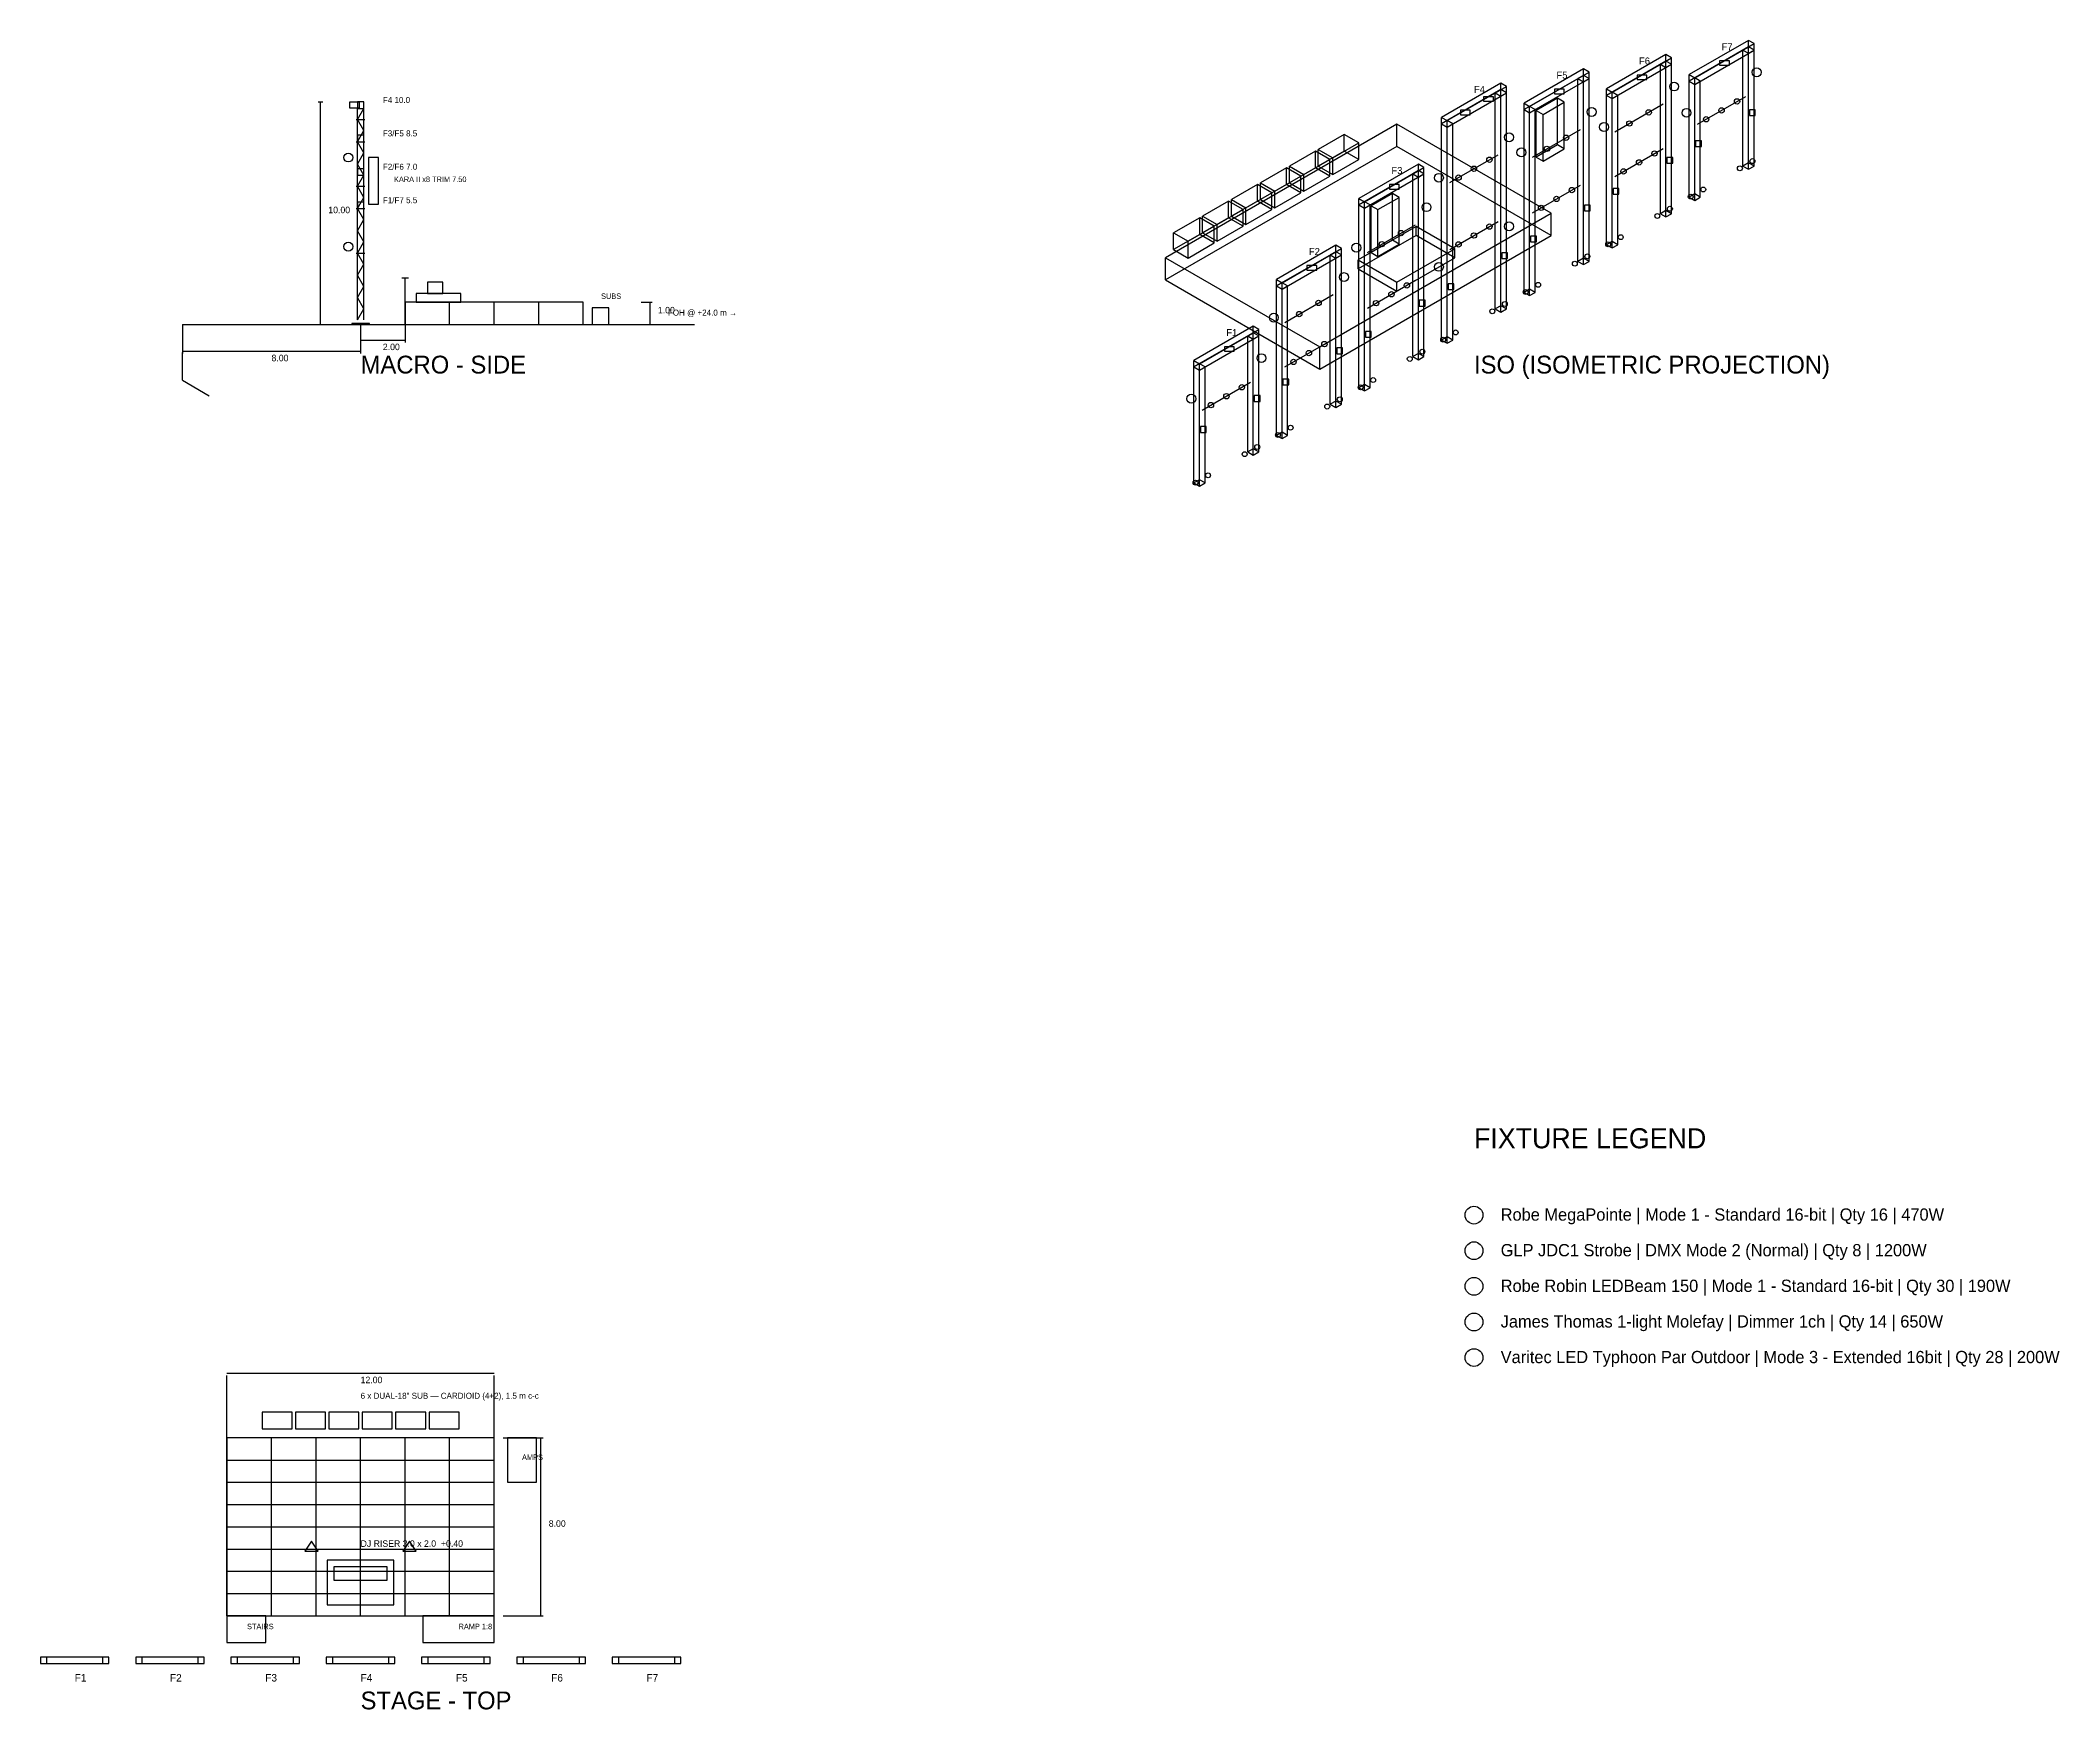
# Model space of a CAD drawing. Header units: metres. Extents: x -17 to 176, y -69 to 37.
# Drawn here: x 85.6 to 176.3, y -62.2 to 12.8 of the extents above; entities that cross this region are included whole.
import ezdxf

# ---------------------------------------------------------------- set-up
doc = ezdxf.new("R2010")
doc.units = ezdxf.units.M
for name, color, linetype in [('DIM', 1, 'Continuous'), ('JDC', 6, 'Continuous'), ('LB', 200, 'Continuous'), ('MOLE', 2, 'Continuous'), ('MP', 5, 'Continuous'), ('PA', 250, 'Continuous'), ('PIPE', 9, 'Continuous'), ('SITE', 4, 'Continuous'), ('STAGE', 250, 'Continuous'), ('TRUSS', 8, 'Continuous'), ('TXT', 7, 'Continuous'), ('TYP', 3, 'Continuous'), ('VIEWLABEL', 7, 'Continuous')]:
    doc.layers.add(name, color=color, linetype=linetype)

msp = doc.modelspace()

# ---------------------------------------------------------------- linework, layer by layer
at = {"layer": 'DIM'}
for p, q in [((98.1, 10), (98.3, 10)), ((98.2, 0), (98.2, 10)), ((112.6, 1), (113.1, 1)), ((113, 0), (113, 1)), ((92, 0), (92, -1.3)), ((98.1, 0), (98.3, 0)), ((100, 0), (100, -1.3)), ((100, 0), (100, -0.8)), ((102, 0), (102, -0.8)), ((112.6, 0), (113.1, 0)), ((100, -0.7), (102, -0.7)), ((92, -1.2), (100, -1.2)), ((94, -47.1), (106, -47.1)), ((94, -50), (94, -47.2)), ((106, -50), (106, -47.2)), ((106.4, -50), (108.2, -50)), ((108.1, -58), (108.1, -50)), ((106.4, -58), (108.2, -58))]:
    msp.add_line(p, q, dxfattribs=at)
at = {"layer": 'JDC'}
for points in [[(161.02934, 11.645), (161.46934, 11.645), (161.46934, 11.845), (161.02934, 11.845)], [(157.32286, 11.005), (157.76286, 11.005), (157.76286, 11.205), (157.32286, 11.205)], [(99.5, 9.73), (99.95, 9.73), (99.95, 9.98), (99.5, 9.98)], [(150.4295, 10.025), (150.8695, 10.025), (150.8695, 10.225), (150.4295, 10.225)], [(153.61638, 10.365), (154.05638, 10.365), (154.05638, 10.565), (153.61638, 10.565)], [(149.3903, 9.425), (149.8303, 9.425), (149.8303, 9.625), (149.3903, 9.625)], [(146.20342, 6.085), (146.64342, 6.085), (146.64342, 6.285), (146.20342, 6.285)], [(142.49694, 2.445), (142.93694, 2.445), (142.93694, 2.645), (142.49694, 2.645)], [(138.79046, -1.195), (139.23046, -1.195), (139.23046, -0.995), (138.79046, -0.995)]]:
    msp.add_lwpolyline(points, close=True, dxfattribs=at)
msp.add_circle((150, -41.6), 0.4, dxfattribs=at)
at = {"layer": 'LB'}
for centre, radius in [((161.81224, 10.02), 0.12), ((156.97996, 9.03), 0.12), ((157.84596, 9.53), 0.12), ((160.42664, 9.22), 0.12), ((161.11944, 9.62), 0.12), ((154.13948, 8.39), 0.12), ((150.6928, 7.4), 0.12), ((153.27348, 7.89), 0.12), ((157.41296, 7.28), 0.12), ((158.10576, 7.68), 0.12), ((149.3072, 6.6), 0.12), ((150, 7), 0.12), ((156.72016, 6.88), 0.12), ((153.70648, 5.64), 0.12), ((154.39928, 6.04), 0.12), ((153.01368, 5.24), 0.12), ((145.86052, 3.61), 0.12), ((146.72652, 4.11), 0.12), ((149.3072, 3.6), 0.12), ((150, 4), 0.12), ((150.6928, 4.4), 0.12), ((146.98632, 1.76), 0.12), ((143.02004, 0.97), 0.12), ((145.60072, 0.96), 0.12), ((146.29352, 1.36), 0.12), ((142.15404, 0.47), 0.12), ((143.27984, -0.88), 0.12), ((141.89424, -1.68), 0.12), ((142.58704, -1.28), 0.12), ((139.57336, -2.82), 0.12), ((138.18776, -3.62), 0.12), ((138.88056, -3.22), 0.12), ((150, -43.2), 0.4)]:
    msp.add_circle(centre, radius, dxfattribs=at)
at = {"layer": 'MOLE'}
for points in [[(162.37071, 9.3875), (162.63071, 9.3875), (162.63071, 9.6475), (162.37071, 9.6475)], [(159.95457, 7.9925), (160.21457, 7.9925), (160.21457, 8.2525), (159.95457, 8.2525)], [(158.66423, 7.2475), (158.92423, 7.2475), (158.92423, 7.5075), (158.66423, 7.5075)], [(156.24809, 5.8525), (156.50809, 5.8525), (156.50809, 6.1125), (156.24809, 6.1125)], [(154.95775, 5.1075), (155.21775, 5.1075), (155.21775, 5.3675), (154.95775, 5.3675)], [(152.54161, 3.7125), (152.80161, 3.7125), (152.80161, 3.9725), (152.54161, 3.9725)], [(151.25127, 2.9675), (151.51127, 2.9675), (151.51127, 3.2275), (151.25127, 3.2275)], [(148.83513, 1.5725), (149.09513, 1.5725), (149.09513, 1.8325), (148.83513, 1.8325)], [(147.54479, 0.8275), (147.80479, 0.8275), (147.80479, 1.0875), (147.54479, 1.0875)], [(145.12865, -0.5675), (145.38865, -0.5675), (145.38865, -0.3075), (145.12865, -0.3075)], [(143.83831, -1.3125), (144.09831, -1.3125), (144.09831, -1.0525), (143.83831, -1.0525)], [(141.42217, -2.7075), (141.68217, -2.7075), (141.68217, -2.4475), (141.42217, -2.4475)], [(140.13183, -3.4525), (140.39183, -3.4525), (140.39183, -3.1925), (140.13183, -3.1925)], [(137.71569, -4.8475), (137.97569, -4.8475), (137.97569, -4.5875), (137.71569, -4.5875)]]:
    msp.add_lwpolyline(points, close=True, dxfattribs=at)
msp.add_circle((150, -44.8), 0.4, dxfattribs=at)
at = {"layer": 'MP'}
for centre, radius in [((158.98908, 10.69), 0.2), ((162.69556, 11.33), 0.2), ((155.2826, 9.55), 0.2), ((155.83684, 8.87), 0.2), ((159.54332, 9.51), 0.2), ((151.57612, 8.41), 0.2), ((99.45, 7.5), 0.2), ((152.13036, 7.73), 0.2), ((148.42388, 6.59), 0.2), ((147.86964, 5.27), 0.2), ((151.57612, 4.41), 0.2), ((99.45, 3.5), 0.2), ((144.7174, 3.45), 0.2), ((148.42388, 2.59), 0.2), ((144.16316, 2.13), 0.2), ((141.01092, 0.31), 0.2), ((140.45668, -1.51), 0.2), ((137.30444, -3.33), 0.2), ((150, -40), 0.4)]:
    msp.add_circle(centre, radius, dxfattribs=at)
at = {"layer": 'PA'}
for p, q in [((153.74978, 10.165), (152.79718, 9.615)), ((153.10028, 9.44), (154.05288, 9.99)), ((154.05288, 9.99), (153.74978, 10.165)), ((153.74978, 8.065), (153.74978, 10.165)), ((154.05288, 7.89), (154.05288, 9.99)), ((152.79718, 9.615), (153.10028, 9.44)), ((152.79718, 7.515), (152.79718, 9.615)), ((153.10028, 7.34), (153.10028, 9.44)), ((144.17615, 8.5375), (143.00705, 7.8625)), ((143.65655, 7.4875), (144.82565, 8.1625)), ((144.82565, 8.1625), (144.17615, 8.5375)), ((144.17615, 7.7875), (144.17615, 8.5375)), ((144.82565, 7.4125), (144.82565, 8.1625)), ((142.87715, 7.7875), (141.70805, 7.1125)), ((142.35755, 6.7375), (143.52665, 7.4125)), ((143.52665, 7.4125), (142.87715, 7.7875)), ((142.87715, 7.0375), (142.87715, 7.7875)), ((143.00705, 7.8625), (143.65655, 7.4875)), ((143.00705, 7.1125), (143.00705, 7.8625)), ((144.17615, 7.7875), (143.00705, 7.1125)), ((143.52665, 6.6625), (143.52665, 7.4125)), ((143.65655, 6.7375), (143.65655, 7.4875)), ((143.65655, 6.7375), (144.82565, 7.4125)), ((144.82565, 7.4125), (144.17615, 7.7875)), ((153.74978, 8.065), (152.79718, 7.515)), ((152.79718, 7.515), (153.10028, 7.34)), ((153.10028, 7.34), (154.05288, 7.89)), ((154.05288, 7.89), (153.74978, 8.065)), ((141.57815, 7.0375), (140.40905, 6.3625)), ((140.40905, 6.3625), (141.05855, 5.9875)), ((140.40905, 5.6125), (140.40905, 6.3625)), ((141.05855, 5.9875), (142.22765, 6.6625)), ((142.22765, 6.6625), (141.57815, 7.0375)), ((141.57815, 6.2875), (141.57815, 7.0375)), ((141.70805, 7.1125), (142.35755, 6.7375)), ((141.70805, 6.3625), (141.70805, 7.1125)), ((142.87715, 7.0375), (141.70805, 6.3625)), ((141.70805, 6.3625), (142.35755, 5.9875)), ((142.22765, 5.9125), (142.22765, 6.6625)), ((142.35755, 5.9875), (142.35755, 6.7375)), ((142.35755, 5.9875), (143.52665, 6.6625)), ((143.52665, 6.6625), (142.87715, 7.0375)), ((143.00705, 7.1125), (143.65655, 6.7375)), ((138.98015, 5.5375), (137.81105, 4.8625)), ((139.62965, 5.1625), (138.98015, 5.5375)), ((138.98015, 4.7875), (138.98015, 5.5375)), ((140.27915, 6.2875), (139.11005, 5.6125)), ((139.11005, 5.6125), (139.75955, 5.2375)), ((139.11005, 4.8625), (139.11005, 5.6125)), ((140.27915, 5.5375), (139.11005, 4.8625)), ((139.75955, 5.2375), (140.92865, 5.9125)), ((140.92865, 5.9125), (140.27915, 6.2875)), ((140.27915, 5.5375), (140.27915, 6.2875)), ((140.92865, 5.1625), (140.27915, 5.5375)), ((141.57815, 6.2875), (140.40905, 5.6125)), ((140.40905, 5.6125), (141.05855, 5.2375)), ((140.92865, 5.1625), (140.92865, 5.9125)), ((141.05855, 5.2375), (141.05855, 5.9875)), ((141.05855, 5.2375), (142.22765, 5.9125)), ((142.22765, 5.9125), (141.57815, 6.2875)), ((146.33682, 5.885), (145.38422, 5.335)), ((145.68732, 5.16), (146.63992, 5.71)), ((146.63992, 5.71), (146.33682, 5.885)), ((146.33682, 3.785), (146.33682, 5.885)), ((146.63992, 3.61), (146.63992, 5.71)), ((137.68115, 4.7875), (136.51205, 4.1125)), ((138.33065, 4.4125), (137.68115, 4.7875)), ((137.68115, 4.0375), (137.68115, 4.7875)), ((137.81105, 4.8625), (138.46055, 4.4875)), ((137.81105, 4.1125), (137.81105, 4.8625)), ((138.98015, 4.7875), (137.81105, 4.1125)), ((138.46055, 4.4875), (139.62965, 5.1625)), ((139.62965, 4.4125), (138.98015, 4.7875)), ((139.11005, 4.8625), (139.75955, 4.4875)), ((139.62965, 4.4125), (139.62965, 5.1625)), ((139.75955, 4.4875), (139.75955, 5.2375)), ((139.75955, 4.4875), (140.92865, 5.1625)), ((145.38422, 5.335), (145.68732, 5.16)), ((145.38422, 3.235), (145.38422, 5.335)), ((145.68732, 3.06), (145.68732, 5.16)), ((136.51205, 4.1125), (137.16155, 3.7375)), ((136.51205, 3.3625), (136.51205, 4.1125)), ((137.68115, 4.0375), (136.51205, 3.3625)), ((137.16155, 3.7375), (138.33065, 4.4125)), ((137.16155, 2.9875), (137.16155, 3.7375)), ((137.16155, 2.9875), (138.33065, 3.6625)), ((138.33065, 3.6625), (137.68115, 4.0375)), ((137.81105, 4.1125), (138.46055, 3.7375)), ((138.33065, 3.6625), (138.33065, 4.4125)), ((138.46055, 3.7375), (138.46055, 4.4875)), ((138.46055, 3.7375), (139.62965, 4.4125)), ((146.33682, 3.785), (145.38422, 3.235)), ((146.63992, 3.61), (146.33682, 3.785)), ((136.51205, 3.3625), (137.16155, 2.9875)), ((145.38422, 3.235), (145.68732, 3.06)), ((145.68732, 3.06), (146.63992, 3.61))]:
    msp.add_line(p, q, dxfattribs=at)
for points in [[(100.35, 5.4), (100.8, 5.4), (100.8, 7.5), (100.35, 7.5)], [(110.4, 0), (111.15, 0), (111.15, 0.75), (110.4, 0.75)], [(95.575, -49.6), (96.925, -49.6), (96.925, -48.85), (95.575, -48.85)], [(97.075, -49.6), (98.425, -49.6), (98.425, -48.85), (97.075, -48.85)], [(98.575, -49.6), (99.925, -49.6), (99.925, -48.85), (98.575, -48.85)], [(100.075, -49.6), (101.425, -49.6), (101.425, -48.85), (100.075, -48.85)], [(101.575, -49.6), (102.925, -49.6), (102.925, -48.85), (101.575, -48.85)], [(103.075, -49.6), (104.425, -49.6), (104.425, -48.85), (103.075, -48.85)]]:
    msp.add_lwpolyline(points, close=True, dxfattribs=at)
at = {"layer": 'PIPE'}
for p, q in [((160.03694, 8.995), (162.20194, 10.245)), ((156.33046, 8.655), (158.49546, 9.905)), ((152.62398, 7.515), (154.78898, 8.765)), ((148.9175, 6.375), (151.0825, 7.625)), ((156.33046, 6.655), (158.49546, 7.905)), ((152.62398, 5.015), (154.78898, 6.265)), ((148.9175, 3.375), (151.0825, 4.625)), ((145.21102, 3.235), (147.37602, 4.485)), ((145.21102, 0.735), (147.37602, 1.985)), ((141.50454, 0.095), (143.66954, 1.345)), ((141.50454, -1.905), (143.66954, -0.655)), ((137.79806, -3.845), (139.96306, -2.595))]:
    msp.add_line(p, q, dxfattribs=at)
at = {"layer": 'SITE'}
for p, q in [((92, 0), (91.99, -2.5)), ((92, 0), (115, 0)), ((92, -2.5), (93.2, -3.2))]:
    msp.add_line(p, q, dxfattribs=at)
at = {"layer": 'STAGE'}
for p, q in [((146.536, 9), (136.144, 3)), ((153.464, 5), (146.536, 9)), ((146.536, 8), (146.536, 9)), ((146.536, 8), (136.144, 2)), ((153.464, 4), (146.536, 8)), ((143.072, -1), (153.464, 5)), ((153.464, 4), (153.464, 5)), ((143.072, -2), (153.464, 4)), ((147.402, 4.4), (144.804, 2.9)), ((147.402, 4), (144.804, 2.5)), ((149.134, 3.4), (147.402, 4.4)), ((147.402, 4), (147.402, 4.4)), ((149.134, 3), (147.402, 4)), ((136.144, 3), (143.072, -1)), ((136.144, 2), (136.144, 3)), ((144.804, 2.9), (146.536, 1.9)), ((144.804, 2.5), (144.804, 2.9)), ((146.536, 1.9), (149.134, 3.4)), ((146.536, 1.5), (149.134, 3)), ((149.134, 3), (149.134, 3.4)), ((101.85, 2.1), (102.15, 2.1)), ((102, 1), (102, 2.1)), ((136.144, 2), (143.072, -2)), ((144.804, 2.5), (146.536, 1.5)), ((146.536, 1.5), (146.536, 1.9)), ((102, 0), (102, 1)), ((104, 0), (104, 1)), ((106, 0), (106, 1)), ((108, 0), (108, 1)), ((110, 0), (110, 1)), ((143.072, -2), (143.072, -1)), ((94, -58), (94, -50)), ((96, -58), (96, -50)), ((98, -58), (98, -50)), ((100, -58), (100, -50)), ((102, -58), (102, -50)), ((104, -58), (104, -50)), ((106, -58), (106, -50)), ((94, -51), (106, -51)), ((94, -52), (106, -52)), ((94, -53), (106, -53)), ((94, -54), (106, -54)), ((94, -55), (106, -55)), ((94, -56), (106, -56)), ((94, -57), (106, -57))]:
    msp.add_line(p, q, dxfattribs=at)
for points in [[(103, 1.4), (103.7, 1.4), (103.7, 1.9), (103, 1.9)], [(102, 0), (110, 0), (110, 1), (102, 1)], [(102.5, 1), (104.5, 1), (104.5, 1.4), (102.5, 1.4)], [(94, -58), (106, -58), (106, -50), (94, -50)], [(106.6, -52), (107.9, -52), (107.9, -50), (106.6, -50)], [(97.5, -55.1), (98.1, -55.1), (97.8, -54.65)], [(101.9, -55.1), (102.5, -55.1), (102.2, -54.65)], [(98.5, -57.5), (101.5, -57.5), (101.5, -55.5), (98.5, -55.5)], [(98.8, -56.4), (101.2, -56.4), (101.2, -55.8), (98.8, -55.8)], [(94, -59.2), (95.75, -59.2), (95.75, -58), (94, -58)], [(102.8, -59.2), (106, -59.2), (106, -58), (102.8, -58)]]:
    msp.add_lwpolyline(points, close=True, dxfattribs=at)
at = {"layer": 'TRUSS'}
for p, q in [((162.32751, 12.7625), (159.66023, 11.2225)), ((162.57865, 12.6175), (162.32751, 12.7625)), ((162.32751, 12.4725), (162.32751, 12.7625)), ((158.62103, 12.1225), (155.95375, 10.5825)), ((158.62103, 11.8325), (155.95375, 10.2925)), ((156.20489, 10.4375), (158.87217, 11.9775)), ((158.62103, 11.8325), (158.36989, 11.6875)), ((158.87217, 11.9775), (158.62103, 12.1225)), ((158.62103, 11.8325), (158.62103, 12.1225)), ((158.87217, 11.6875), (158.62103, 11.8325)), ((158.62103, 5.1225), (158.62103, 11.8325)), ((158.87217, 11.6875), (158.62103, 11.8325)), ((158.87217, 11.6875), (158.87217, 11.9775)), ((162.32751, 12.4725), (159.66023, 10.9325)), ((159.91137, 11.0775), (162.57865, 12.6175)), ((159.91137, 10.7875), (162.57865, 12.3275)), ((162.32751, 12.4725), (162.07637, 12.3275)), ((162.07637, 12.3275), (162.32751, 12.1825)), ((162.07637, 7.1175), (162.07637, 12.3275)), ((162.57865, 12.3275), (162.32751, 12.4725)), ((162.32751, 7.2625), (162.32751, 12.4725)), ((162.57865, 12.3275), (162.32751, 12.4725)), ((162.32751, 12.1825), (162.57865, 12.3275)), ((162.32751, 6.9725), (162.32751, 12.1825)), ((162.57865, 12.3275), (162.57865, 12.6175)), ((162.57865, 7.1175), (162.57865, 12.3275)), ((154.91455, 11.4825), (152.24727, 9.9425)), ((154.91455, 11.1925), (152.24727, 9.6525)), ((152.49841, 9.7975), (155.16569, 11.3375)), ((152.49841, 9.5075), (155.16569, 11.0475)), ((154.91455, 11.1925), (154.66341, 11.0475)), ((154.66341, 11.0475), (154.91455, 10.9025)), ((154.66341, 2.8375), (154.66341, 11.0475)), ((155.16569, 11.3375), (154.91455, 11.4825)), ((154.91455, 11.1925), (154.91455, 11.4825)), ((155.16569, 11.0475), (154.91455, 11.1925)), ((154.91455, 2.9825), (154.91455, 11.1925)), ((155.16569, 11.0475), (154.91455, 11.1925)), ((154.91455, 10.9025), (155.16569, 11.0475)), ((154.91455, 2.6925), (154.91455, 10.9025)), ((155.16569, 11.0475), (155.16569, 11.3375)), ((155.16569, 2.8375), (155.16569, 11.0475)), ((156.20489, 10.1475), (158.87217, 11.6875)), ((158.36989, 11.6875), (158.62103, 11.5425)), ((158.36989, 4.9775), (158.36989, 11.6875)), ((158.62103, 11.5425), (158.87217, 11.6875)), ((158.62103, 4.8325), (158.62103, 11.5425)), ((158.87217, 4.9775), (158.87217, 11.6875)), ((159.66023, 11.2225), (159.91137, 11.0775)), ((159.66023, 10.9325), (159.66023, 11.2225)), ((159.91137, 11.0775), (159.66023, 10.9325)), ((159.66023, 10.9325), (159.91137, 10.7875)), ((159.66023, 5.7225), (159.66023, 10.9325)), ((159.66023, 10.9325), (159.91137, 10.7875)), ((160.16251, 10.9325), (159.91137, 11.0775)), ((159.91137, 5.8675), (159.91137, 11.0775)), ((159.91137, 10.7875), (159.91137, 11.0775)), ((159.91137, 10.7875), (160.16251, 10.9325)), ((160.16251, 5.7225), (160.16251, 10.9325)), ((151.20807, 10.8425), (148.54079, 9.3025)), ((151.20807, 10.5525), (148.54079, 9.0125)), ((148.79193, 9.1575), (151.45921, 10.6975)), ((148.79193, 8.8675), (151.45921, 10.4075)), ((151.20807, 10.5525), (150.95693, 10.4075)), ((150.95693, 10.4075), (151.20807, 10.2625)), ((150.95693, 0.6975), (150.95693, 10.4075)), ((151.45921, 10.6975), (151.20807, 10.8425)), ((151.20807, 10.5525), (151.20807, 10.8425)), ((151.45921, 10.4075), (151.20807, 10.5525)), ((151.20807, 0.8425), (151.20807, 10.5525)), ((151.45921, 10.4075), (151.20807, 10.5525)), ((151.20807, 10.2625), (151.45921, 10.4075)), ((151.20807, 0.5525), (151.20807, 10.2625)), ((151.45921, 10.4075), (151.45921, 10.6975)), ((151.45921, 0.6975), (151.45921, 10.4075)), ((155.95375, 10.5825), (156.20489, 10.4375)), ((155.95375, 10.2925), (155.95375, 10.5825)), ((156.20489, 10.4375), (155.95375, 10.2925)), ((155.95375, 10.2925), (156.20489, 10.1475)), ((155.95375, 3.5825), (155.95375, 10.2925)), ((155.95375, 10.2925), (156.20489, 10.1475)), ((156.45603, 10.2925), (156.20489, 10.4375)), ((156.20489, 3.7275), (156.20489, 10.4375)), ((156.20489, 10.1475), (156.20489, 10.4375)), ((156.20489, 10.1475), (156.45603, 10.2925)), ((156.20489, 3.4375), (156.20489, 10.1475)), ((156.45603, 3.5825), (156.45603, 10.2925)), ((159.91137, 5.5775), (159.91137, 10.7875)), ((99.805, 9.21), (100.195, 9.21)), ((99.855, 0.21), (99.855, 9.71)), ((99.855, 9.21), (100.145, 9.71)), ((100.145, 8.71), (99.855, 9.21)), ((100.145, 0.21), (100.145, 9.71)), ((148.54079, 9.3025), (148.79193, 9.1575)), ((148.54079, 9.0125), (148.54079, 9.3025)), ((148.79193, 9.1575), (148.54079, 9.0125)), ((149.04307, 9.0125), (148.79193, 9.1575)), ((148.79193, -0.5525), (148.79193, 9.1575)), ((148.79193, 8.8675), (148.79193, 9.1575)), ((152.24727, 9.9425), (152.49841, 9.7975)), ((152.24727, 9.6525), (152.24727, 9.9425)), ((152.49841, 9.7975), (152.24727, 9.6525)), ((152.24727, 9.6525), (152.49841, 9.5075)), ((152.24727, 1.4425), (152.24727, 9.6525)), ((152.24727, 9.6525), (152.49841, 9.5075)), ((152.74955, 9.6525), (152.49841, 9.7975)), ((152.49841, 1.5875), (152.49841, 9.7975)), ((152.49841, 9.5075), (152.49841, 9.7975)), ((152.49841, 9.5075), (152.74955, 9.6525)), ((152.49841, 1.2975), (152.49841, 9.5075)), ((152.74955, 1.4425), (152.74955, 9.6525)), ((99.805, 8.21), (100.195, 8.21)), ((99.855, 8.21), (100.145, 8.71)), ((100.145, 7.71), (99.855, 8.21)), ((99.855, 0.21), (99.855, 8.21)), ((100.145, 7.71), (99.855, 8.21)), ((100.145, 0.21), (100.145, 8.21)), ((148.54079, 9.0125), (148.79193, 8.8675)), ((148.54079, -0.6975), (148.54079, 9.0125)), ((148.54079, 9.0125), (148.79193, 8.8675)), ((148.79193, 8.8675), (149.04307, 9.0125)), ((148.79193, -0.8425), (148.79193, 8.8675)), ((149.04307, -0.6975), (149.04307, 9.0125)), ((99.855, 7.21), (100.145, 7.71)), ((99.855, 7.21), (100.145, 7.71)), ((162.32751, 7.2625), (162.07637, 7.1175)), ((162.57865, 7.1175), (162.32751, 7.2625)), ((100.145, 6.71), (99.855, 7.21)), ((100.145, 6.71), (99.855, 7.21)), ((99.855, 6.21), (100.145, 6.71)), ((99.855, 6.21), (100.145, 6.71)), ((99.855, 0.21), (99.855, 6.71)), ((99.855, 6.21), (100.145, 6.71)), ((100.145, 0.21), (100.145, 6.71)), ((147.50159, 7.2025), (144.83431, 5.6625)), ((147.50159, 6.9125), (144.83431, 5.3725)), ((145.08545, 5.5175), (147.75273, 7.0575)), ((145.08545, 5.2275), (147.75273, 6.7675)), ((147.50159, 6.9125), (147.25045, 6.7675)), ((147.25045, 6.7675), (147.50159, 6.6225)), ((147.25045, -1.4425), (147.25045, 6.7675)), ((147.75273, 7.0575), (147.50159, 7.2025)), ((147.50159, 6.9125), (147.50159, 7.2025)), ((147.75273, 6.7675), (147.50159, 6.9125)), ((147.50159, -1.2975), (147.50159, 6.9125)), ((147.75273, 6.7675), (147.50159, 6.9125)), ((147.50159, 6.6225), (147.75273, 6.7675)), ((147.50159, -1.5875), (147.50159, 6.6225)), ((147.75273, 6.7675), (147.75273, 7.0575)), ((147.75273, -1.4425), (147.75273, 6.7675)), ((162.07637, 7.1175), (162.32751, 6.9725)), ((162.32751, 6.9725), (162.57865, 7.1175)), ((99.805, 6.21), (100.195, 6.21)), ((99.805, 6.21), (100.195, 6.21)), ((99.805, 6.21), (100.195, 6.21)), ((100.145, 5.71), (99.855, 6.21)), ((100.145, 5.71), (99.855, 6.21)), ((100.145, 5.71), (99.855, 6.21)), ((99.855, 5.21), (100.145, 5.71)), ((99.855, 5.21), (100.145, 5.71)), ((99.855, 5.21), (100.145, 5.71)), ((144.83431, 5.6625), (145.08545, 5.5175)), ((144.83431, 5.3725), (144.83431, 5.6625)), ((145.08545, 5.5175), (144.83431, 5.3725)), ((145.33659, 5.3725), (145.08545, 5.5175)), ((145.08545, -2.6925), (145.08545, 5.5175)), ((145.08545, 5.2275), (145.08545, 5.5175)), ((159.91137, 5.8675), (159.66023, 5.7225)), ((159.66023, 5.7225), (159.91137, 5.5775)), ((160.16251, 5.7225), (159.91137, 5.8675)), ((159.91137, 5.5775), (160.16251, 5.7225)), ((99.805, 5.21), (100.195, 5.21)), ((100.145, 4.71), (99.855, 5.21)), ((100.145, 4.71), (99.855, 5.21)), ((100.145, 4.71), (99.855, 5.21)), ((99.855, 0.21), (99.855, 5.21)), ((100.145, 4.71), (99.855, 5.21)), ((99.855, 4.21), (100.145, 4.71)), ((99.855, 4.21), (100.145, 4.71)), ((99.855, 4.21), (100.145, 4.71)), ((99.855, 4.21), (100.145, 4.71)), ((100.145, 0.21), (100.145, 5.21)), ((144.83431, 5.3725), (145.08545, 5.2275)), ((144.83431, -2.8375), (144.83431, 5.3725)), ((144.83431, 5.3725), (145.08545, 5.2275)), ((145.08545, 5.2275), (145.33659, 5.3725)), ((145.08545, -2.9825), (145.08545, 5.2275)), ((145.33659, -2.8375), (145.33659, 5.3725)), ((158.62103, 5.1225), (158.36989, 4.9775)), ((158.36989, 4.9775), (158.62103, 4.8325)), ((158.87217, 4.9775), (158.62103, 5.1225)), ((158.62103, 4.8325), (158.87217, 4.9775)), ((100.145, 3.71), (99.855, 4.21)), ((100.145, 3.71), (99.855, 4.21)), ((100.145, 3.71), (99.855, 4.21)), ((100.145, 3.71), (99.855, 4.21)), ((99.855, 3.21), (100.145, 3.71)), ((99.855, 3.21), (100.145, 3.71)), ((99.855, 3.21), (100.145, 3.71)), ((99.855, 3.21), (100.145, 3.71)), ((156.20489, 3.7275), (155.95375, 3.5825)), ((156.45603, 3.5825), (156.20489, 3.7275)), ((99.805, 3.21), (100.195, 3.21)), ((99.805, 3.21), (100.195, 3.21)), ((99.805, 3.21), (100.195, 3.21)), ((99.805, 3.21), (100.195, 3.21)), ((100.145, 2.71), (99.855, 3.21)), ((100.145, 2.71), (99.855, 3.21)), ((100.145, 2.71), (99.855, 3.21)), ((100.145, 2.71), (99.855, 3.21)), ((143.79511, 3.5625), (141.12783, 2.0225)), ((143.79511, 3.2725), (141.12783, 1.7325)), ((141.37897, 1.8775), (144.04625, 3.4175)), ((141.37897, 1.5875), (144.04625, 3.1275)), ((143.79511, 3.2725), (143.54397, 3.1275)), ((143.54397, 3.1275), (143.79511, 2.9825)), ((143.54397, -3.5825), (143.54397, 3.1275)), ((144.04625, 3.4175), (143.79511, 3.5625)), ((143.79511, 3.2725), (143.79511, 3.5625)), ((144.04625, 3.1275), (143.79511, 3.2725)), ((143.79511, -3.4375), (143.79511, 3.2725)), ((144.04625, 3.1275), (143.79511, 3.2725)), ((143.79511, 2.9825), (144.04625, 3.1275)), ((143.79511, -3.7275), (143.79511, 2.9825)), ((144.04625, 3.1275), (144.04625, 3.4175)), ((144.04625, -3.5825), (144.04625, 3.1275)), ((154.91455, 2.9825), (154.66341, 2.8375)), ((154.66341, 2.8375), (154.91455, 2.6925)), ((155.16569, 2.8375), (154.91455, 2.9825)), ((154.91455, 2.6925), (155.16569, 2.8375)), ((155.95375, 3.5825), (156.20489, 3.4375)), ((156.20489, 3.4375), (156.45603, 3.5825)), ((99.855, 2.21), (100.145, 2.71)), ((99.855, 2.21), (100.145, 2.71)), ((99.855, 2.21), (100.145, 2.71)), ((99.855, 2.21), (100.145, 2.71)), ((100.145, 1.71), (99.855, 2.21)), ((100.145, 1.71), (99.855, 2.21)), ((100.145, 1.71), (99.855, 2.21)), ((100.145, 1.71), (99.855, 2.21)), ((141.12783, 2.0225), (141.37897, 1.8775)), ((141.12783, 1.7325), (141.12783, 2.0225)), ((141.37897, 1.8775), (141.12783, 1.7325)), ((141.63011, 1.7325), (141.37897, 1.8775)), ((141.37897, -4.8325), (141.37897, 1.8775)), ((141.37897, 1.5875), (141.37897, 1.8775)), ((99.855, 1.21), (100.145, 1.71)), ((99.855, 1.21), (100.145, 1.71)), ((99.855, 1.21), (100.145, 1.71)), ((99.855, 1.21), (100.145, 1.71)), ((100.145, 0.71), (99.855, 1.21)), ((100.145, 0.71), (99.855, 1.21)), ((100.145, 0.71), (99.855, 1.21)), ((100.145, 0.71), (99.855, 1.21)), ((141.12783, 1.7325), (141.37897, 1.5875)), ((141.12783, -4.9775), (141.12783, 1.7325)), ((141.12783, 1.7325), (141.37897, 1.5875)), ((141.37897, 1.5875), (141.63011, 1.7325)), ((141.37897, -5.1225), (141.37897, 1.5875)), ((141.63011, -4.9775), (141.63011, 1.7325)), ((152.49841, 1.5875), (152.24727, 1.4425)), ((152.24727, 1.4425), (152.49841, 1.2975)), ((152.74955, 1.4425), (152.49841, 1.5875)), ((152.49841, 1.2975), (152.74955, 1.4425)), ((99.855, 0.21), (100.145, 0.71)), ((99.855, 0.21), (100.145, 0.71)), ((99.855, 0.21), (100.145, 0.71)), ((99.855, 0.21), (100.145, 0.71)), ((151.20807, 0.8425), (150.95693, 0.6975)), ((150.95693, 0.6975), (151.20807, 0.5525)), ((151.45921, 0.6975), (151.20807, 0.8425)), ((151.20807, 0.5525), (151.45921, 0.6975)), ((140.08863, -0.0775), (137.42135, -1.6175)), ((140.08863, -0.3675), (137.42135, -1.9075)), ((137.67249, -1.7625), (140.33977, -0.2225)), ((137.67249, -2.0525), (140.33977, -0.5125)), ((140.08863, -0.3675), (139.83749, -0.5125)), ((139.83749, -0.5125), (140.08863, -0.6575)), ((139.83749, -5.7225), (139.83749, -0.5125)), ((140.33977, -0.2225), (140.08863, -0.0775)), ((140.08863, -0.3675), (140.08863, -0.0775)), ((140.33977, -0.5125), (140.08863, -0.3675)), ((140.08863, -5.5775), (140.08863, -0.3675)), ((140.33977, -0.5125), (140.08863, -0.3675)), ((140.08863, -0.6575), (140.33977, -0.5125)), ((140.08863, -5.8675), (140.08863, -0.6575)), ((140.33977, -0.5125), (140.33977, -0.2225)), ((140.33977, -5.7225), (140.33977, -0.5125)), ((148.79193, -0.5525), (148.54079, -0.6975)), ((148.54079, -0.6975), (148.79193, -0.8425)), ((149.04307, -0.6975), (148.79193, -0.5525)), ((148.79193, -0.8425), (149.04307, -0.6975)), ((137.42135, -1.6175), (137.67249, -1.7625)), ((137.42135, -1.9075), (137.42135, -1.6175)), ((137.67249, -1.7625), (137.42135, -1.9075)), ((137.92363, -1.9075), (137.67249, -1.7625)), ((137.67249, -6.9725), (137.67249, -1.7625)), ((137.67249, -2.0525), (137.67249, -1.7625)), ((147.50159, -1.2975), (147.25045, -1.4425)), ((147.25045, -1.4425), (147.50159, -1.5875)), ((147.75273, -1.4425), (147.50159, -1.2975)), ((147.50159, -1.5875), (147.75273, -1.4425)), ((137.42135, -1.9075), (137.67249, -2.0525)), ((137.42135, -7.1175), (137.42135, -1.9075)), ((137.42135, -1.9075), (137.67249, -2.0525)), ((137.67249, -2.0525), (137.92363, -1.9075)), ((137.67249, -7.2625), (137.67249, -2.0525)), ((137.92363, -7.1175), (137.92363, -1.9075)), ((145.08545, -2.6925), (144.83431, -2.8375)), ((145.33659, -2.8375), (145.08545, -2.6925)), ((143.79511, -3.4375), (143.54397, -3.5825)), ((143.54397, -3.5825), (143.79511, -3.7275)), ((144.04625, -3.5825), (143.79511, -3.4375)), ((143.79511, -3.7275), (144.04625, -3.5825)), ((144.83431, -2.8375), (145.08545, -2.9825)), ((145.08545, -2.9825), (145.33659, -2.8375)), ((141.37897, -4.8325), (141.12783, -4.9775)), ((141.12783, -4.9775), (141.37897, -5.1225)), ((141.63011, -4.9775), (141.37897, -4.8325)), ((141.37897, -5.1225), (141.63011, -4.9775)), ((140.08863, -5.5775), (139.83749, -5.7225)), ((139.83749, -5.7225), (140.08863, -5.8675)), ((140.33977, -5.7225), (140.08863, -5.5775)), ((140.08863, -5.8675), (140.33977, -5.7225)), ((137.67249, -6.9725), (137.42135, -7.1175)), ((137.42135, -7.1175), (137.67249, -7.2625)), ((137.92363, -7.1175), (137.67249, -6.9725)), ((137.67249, -7.2625), (137.92363, -7.1175))]:
    msp.add_line(p, q, dxfattribs=at)
for points in [[(99.855, 9.71), (100.145, 9.71), (100.145, 10), (99.855, 10)], [(99.855, 8.21), (100.145, 8.21), (100.145, 8.5), (99.855, 8.5)], [(99.855, 6.71), (100.145, 6.71), (100.145, 7), (99.855, 7)], [(99.855, 5.21), (100.145, 5.21), (100.145, 5.5), (99.855, 5.5)], [(99.6, 0), (100.4, 0), (100.4, 0.05), (99.6, 0.05)], [(85.62, -60.145), (88.7, -60.145), (88.7, -59.855), (85.62, -59.855)], [(85.62, -60.145), (85.91, -60.145), (85.91, -59.855), (85.62, -59.855)], [(88.41, -60.145), (88.7, -60.145), (88.7, -59.855), (88.41, -59.855)], [(89.9, -60.145), (92.98, -60.145), (92.98, -59.855), (89.9, -59.855)], [(89.9, -60.145), (90.19, -60.145), (90.19, -59.855), (89.9, -59.855)], [(92.69, -60.145), (92.98, -60.145), (92.98, -59.855), (92.69, -59.855)], [(94.18, -60.145), (97.26, -60.145), (97.26, -59.855), (94.18, -59.855)], [(94.18, -60.145), (94.47, -60.145), (94.47, -59.855), (94.18, -59.855)], [(96.97, -60.145), (97.26, -60.145), (97.26, -59.855), (96.97, -59.855)], [(98.46, -60.145), (101.54, -60.145), (101.54, -59.855), (98.46, -59.855)], [(98.46, -60.145), (98.75, -60.145), (98.75, -59.855), (98.46, -59.855)], [(101.25, -60.145), (101.54, -60.145), (101.54, -59.855), (101.25, -59.855)], [(102.74, -60.145), (105.82, -60.145), (105.82, -59.855), (102.74, -59.855)], [(102.74, -60.145), (103.03, -60.145), (103.03, -59.855), (102.74, -59.855)], [(105.53, -60.145), (105.82, -60.145), (105.82, -59.855), (105.53, -59.855)], [(107.02, -60.145), (110.1, -60.145), (110.1, -59.855), (107.02, -59.855)], [(107.02, -60.145), (107.31, -60.145), (107.31, -59.855), (107.02, -59.855)], [(109.81, -60.145), (110.1, -60.145), (110.1, -59.855), (109.81, -59.855)], [(111.3, -60.145), (114.38, -60.145), (114.38, -59.855), (111.3, -59.855)], [(111.3, -60.145), (111.59, -60.145), (111.59, -59.855), (111.3, -59.855)], [(114.09, -60.145), (114.38, -60.145), (114.38, -59.855), (114.09, -59.855)]]:
    msp.add_lwpolyline(points, close=True, dxfattribs=at)
at = {"layer": 'TYP'}
for centre, radius in [((162.50504, 7.34), 0.11), ((161.94214, 7.015), 0.11), ((159.73384, 5.74), 0.11), ((160.29674, 6.065), 0.11), ((158.23566, 4.875), 0.11), ((158.79856, 5.2), 0.11), ((156.02736, 3.6), 0.11), ((156.59026, 3.925), 0.11), ((154.52918, 2.735), 0.11), ((155.09208, 3.06), 0.11), ((152.88378, 1.785), 0.11), ((151.3856, 0.92), 0.11), ((152.32088, 1.46), 0.11), ((150.8227, 0.595), 0.11), ((148.6144, -0.68), 0.11), ((149.1773, -0.355), 0.11), ((147.11622, -1.545), 0.11), ((147.67912, -1.22), 0.11), ((144.90792, -2.82), 0.11), ((145.47082, -2.495), 0.11), ((143.40974, -3.685), 0.11), ((143.97264, -3.36), 0.11), ((141.76434, -4.635), 0.11), ((140.26616, -5.5), 0.11), ((141.20144, -4.96), 0.11), ((139.70326, -5.825), 0.11), ((137.49496, -7.1), 0.11), ((138.05786, -6.775), 0.11), ((150, -46.4), 0.4)]:
    msp.add_circle(centre, radius, dxfattribs=at)

# ---------------------------------------------------------------- texts
at = {"layer": 'DIM'}
for s, p in [('10.00', (98.55, 5)), ('1.00', (113.35, 0.5)), ('2.00', (101, -1.15)), ('8.00', (96, -1.65)), ('12.00', (100, -47.55)), ('8.00', (108.45, -54))]:
    msp.add_text(s, height=0.2925, dxfattribs=at).set_placement(p)
at = {"layer": 'JDC'}
msp.add_text('GLP JDC1 Strobe | DMX Mode 2 (Normal) | Qty 8 | 1200W', height=0.55, dxfattribs=at).set_placement((151.2, -41.85))
at = {"layer": 'LB'}
msp.add_text('Robe Robin LEDBeam 150 | Mode 1 - Standard 16-bit | Qty 30 | 190W', height=0.55, dxfattribs=at).set_placement((151.2, -43.45))
at = {"layer": 'MOLE'}
msp.add_text('James Thomas 1-light Molefay | Dimmer 1ch | Qty 14 | 650W', height=0.55, dxfattribs=at).set_placement((151.2, -45.05))
at = {"layer": 'MP'}
msp.add_text('Robe MegaPointe | Mode 1 - Standard 16-bit | Qty 16 | 470W', height=0.55, dxfattribs=at).set_placement((151.2, -40.25))
at = {"layer": 'SITE'}
msp.add_text('FOH @ +24.0 m →', height=0.27, dxfattribs=at).set_placement((113.8, 0.4))
at = {"layer": 'TXT'}
for s, height, p in [('F6', 0.315, (157.41296, 11.68)), ('F7', 0.315, (161.11944, 12.32)), ('F5', 0.315, (153.70648, 11.04)), ('F4 10.0', 0.27, (101, 9.95)), ('F4', 0.315, (150, 10.4)), ('F3/F5 8.5', 0.27, (101, 8.45)), ('F2/F6 7.0', 0.27, (101, 6.95)), ('KARA II x8 TRIM 7.50', 0.2475, (101.5, 6.4)), ('F3', 0.315, (146.29352, 6.76)), ('F1/F7 5.5', 0.27, (101, 5.45)), ('F2', 0.315, (142.58704, 3.12)), ('SUBS', 0.2475, (110.8, 1.15)), ('F1', 0.315, (138.88056, -0.52)), ('6 x DUAL-18" SUB — CARDIOID (4+2), 1.5 m c-c', 0.27, (100, -48.25)), ('AMPS', 0.2475, (107.25, -51)), ('DJ RISER 3.0 x 2.0  +0.40', 0.2925, (100, -54.9)), ('STAIRS', 0.2475, (94.9, -58.6)), ('RAMP 1:8', 0.2475, (104.4, -58.6)), ('F1', 0.3375, (87.16, -60.95)), ('F2', 0.3375, (91.44, -60.95)), ('F3', 0.3375, (95.72, -60.95)), ('F4', 0.3375, (100, -60.95)), ('F5', 0.3375, (104.28, -60.95)), ('F6', 0.3375, (108.56, -60.95)), ('F7', 0.3375, (112.84, -60.95))]:
    msp.add_text(s, height=height, dxfattribs=at).set_placement(p)
at = {"layer": 'TYP'}
msp.add_text('Varitec LED Typhoon Par Outdoor | Mode 3 - Extended 16bit | Qty 28 | 200W', height=0.55, dxfattribs=at).set_placement((151.2, -46.65))
at = {"layer": 'VIEWLABEL'}
for s, height, p in [('MACRO - SIDE', 0.8, (100, -2.2)), ('ISO (ISOMETRIC PROJECTION)', 0.8, (150, -2.2)), ('FIXTURE LEGEND', 0.9, (150, -37)), ('STAGE - TOP', 0.8, (100, -62.2))]:
    msp.add_text(s, height=height, dxfattribs=at).set_placement(p)

doc.saveas('drawing.dxf')
